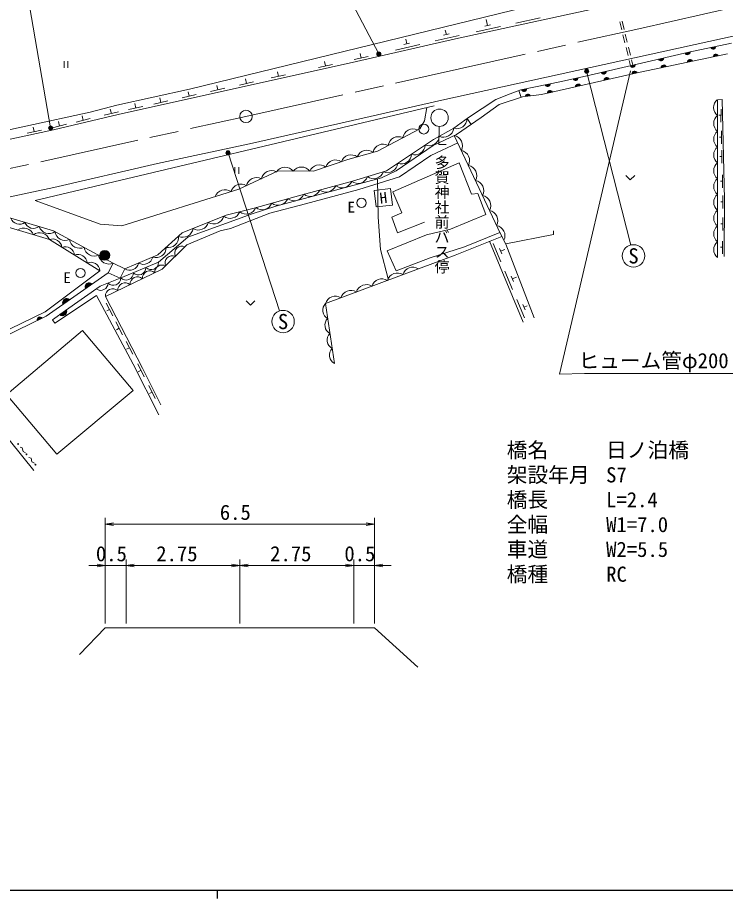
# Model space of a CAD drawing. Units: millimetres, scale not verified, with parts at other scales. Extents: x 40000 to 680000, y 20000 to 380000.
# Drawn here: x 243908 to 329355, y 204000 to 310384 of the extents above; entities that cross this region are included whole.
import ezdxf
from ezdxf.enums import TextEntityAlignment as Align

# ---------------------------------------------------------------- set-up
doc = ezdxf.new("R2010")
doc.units = ezdxf.units.MM
doc.header["$LTSCALE"] = 1000
doc.linetypes.add('CHAIN', pattern=[18.5, 12, -1.5, 3.5, -1.5])
for name, color, linetype, lineweight in [('M-BGD', 7, 'Continuous', 13), ('M-BGD-EXST', 7, 'Continuous', 13), ('M-BGD-HTXT', 7, 'Continuous', 13), ('M-BMK', 2, 'Continuous', 13), ('M-BMK-SRVR', 3, 'Continuous', 13), ('M-STR-HTXT', 7, 'Continuous', 13), ('M-STR-STRC', 7, 'Continuous', 13), ('M-TTL-BAND', 7, 'Continuous', 25)]:
    doc.layers.add(name, color=color, linetype=linetype, lineweight=lineweight)
doc.layers.add('M-BMK-HTXT', color=7, linetype='Continuous')
doc.styles.add('@ＭＳ ゴシック', font='')
doc.styles.add('ＭＳ ゴシック', font='')
doc.styles.get('@ＭＳ ゴシック').set_extended_font_data('@MS Gothic')
doc.styles.get('ＭＳ ゴシック').set_extended_font_data('MS Gothic')

# ---------------------------------------------------------------- blocks, each defined once
blk = doc.blocks.new('open_arrow')
at = {"color": 0, "linetype": 'Continuous', "lineweight": -2}
blk.add_lwpolyline([(7.5, 1.25), (0, 0), (7.5, -1.25)], dxfattribs=at)

msp = doc.modelspace()

# ---------------------------------------------------------------- hatches: boundary and pattern name
at = {"layer": 'M-BGD'}
for points in [[(327584, 306760), (328196, 306889, -0.84072)], [(321278, 305355), (321887, 305496, -0.84072)], [(324490, 306098), (325099, 306239, -0.84072)], [(325391, 305132), (324779, 305003, -0.84072)], [(327887, 305654), (328500, 305782, 0.84072)], [(317888, 304570), (318497, 304711, -0.84072)], [(321590, 304336), (322203, 304464, 0.84072)], [(314373, 303756), (314983, 303897, -0.84072)], [(318080, 303583), (318690, 303722, 0.84072)], [(308201, 302380), (307588, 302255, 0.84072)], [(311573, 303115), (310963, 302976, 0.84072)], [(311877, 302170), (311266, 302031, -0.84072)], [(315334, 302958), (314724, 302819, -0.84072)], [(304744, 301674), (305357, 301799, -0.84072)], [(305179, 300847), (305800, 300926, 0.84072)], [(308481, 301397), (307871, 301258, -0.84072)], [(255032, 281672, -1), (253832, 281672, -0.41421), (254432, 282272, -0.41421)], [(252093, 277646, -0.82183), (252905, 278213)], [(249386, 275757, -0.82183), (250198, 276324)], [(249796, 275091, -0.82183), (248989, 274516)], [(246853, 274093), (246291, 273818, -0.84072)]]:
    msp.add_hatch(color=256, dxfattribs=at).paths.add_polyline_path(points)
at = {"layer": 'M-STR-STRC'}
for points in [[(287743, 306118, -0.41421), (287643, 305779, -0.41421), (287304, 305879, -1)], [(312825, 304028, -1), (312386, 303789, -0.41421), (312486, 304128, -0.41421)], [(248114, 297173, -1), (247675, 296934, -0.41421), (247775, 297273, -0.41421)], [(269534, 294164, -0.41421), (269434, 293825, -0.41421), (269095, 293925, -1)]]:
    msp.add_hatch(color=256, dxfattribs=at).paths.add_polyline_path(points)

# ---------------------------------------------------------------- linework, layer by layer
at = {"layer": 'M-BGD'}
for p, q in [((300640, 309436), (300481, 310165)), ((304061, 309722), (306992, 310362)), ((316841, 308900), (316603, 309871)), ((317133, 308969), (316895, 309940)), ((295672, 308339), (295545, 308887)), ((299270, 308676), (302201, 309316)), ((300298, 309361), (300982, 309511)), ((290885, 307234), (290758, 307782)), ((294311, 307563), (297234, 308237)), ((295331, 308260), (296013, 308417)), ((317221, 307346), (316983, 308317)), ((317513, 307415), (317275, 308386)), ((289524, 306458), (292448, 307133)), ((290544, 307155), (291226, 307312)), ((317602, 305791), (317364, 306763)), ((317894, 305861), (317656, 306832)), ((328196, 306889), (327584, 306760)), ((284537, 305308), (286242, 305701)), ((285390, 305505), (285263, 306053)), ((321887, 305496), (321278, 305355)), ((325099, 306239), (324490, 306098)), ((327887, 305654), (328500, 305782)), ((249513, 305109), (249513, 304327)), ((249980, 305109), (249980, 304327)), ((280231, 304354), (281939, 304733)), ((281085, 304544), (280963, 305093)), ((317900, 304573), (317745, 305209)), ((318497, 304711), (317888, 304570)), ((318192, 304640), (318036, 305278)), ((321590, 304336), (322203, 304464)), ((324779, 305003), (325391, 305132)), ((274538, 303091), (276247, 303470)), ((275393, 303280), (275271, 303830)), ((314983, 303897), (314373, 303756)), ((318080, 303583), (318690, 303722)), ((268064, 301654), (267942, 302203)), ((270689, 302237), (272397, 302616)), ((271543, 302426), (271421, 302975)), ((308201, 302380), (307588, 302255)), ((311573, 303115), (310963, 302976)), ((311266, 302031), (311877, 302170)), ((314724, 302819), (315334, 302958)), ((263764, 300700), (265472, 301079)), ((264618, 300889), (264496, 301438)), ((267210, 301465), (268918, 301844)), ((304421, 301573), (304689, 300748)), ((305357, 301799), (304744, 301674)), ((307871, 301258), (308481, 301397)), ((258166, 299458), (258044, 300007)), ((260352, 299943), (262061, 300322)), ((261207, 300132), (261085, 300681)), ((305179, 300847), (305800, 300926)), ((328422, 281401), (328423, 300472)), ((328423, 300472), (328970, 300485)), ((254374, 298588), (256076, 298995)), ((255225, 298792), (255094, 299339)), ((257312, 299268), (259021, 299647)), ((328818, 297772), (328827, 299332)), ((250965, 297773), (252667, 298180)), ((251816, 297977), (251686, 298524)), ((298174, 298202), (298665, 297481)), ((328578, 298584), (328823, 298582)), ((245922, 296619), (245803, 297169)), ((248107, 297090), (249809, 297497)), ((248958, 297293), (248827, 297840)), ((294821, 297241), (294774, 295067)), ((245067, 296435), (246777, 296804)), ((328637, 295943), (328882, 295942)), ((328878, 295132), (328886, 296692)), ((294774, 295067), (295663, 295047)), ((328930, 292804), (328938, 294364)), ((328690, 293615), (328934, 293614)), ((270144, 292301), (270144, 291519)), ((270611, 292301), (270611, 291519)), ((328757, 290631), (329001, 290630)), ((328997, 289820), (329005, 291380)), ((329045, 287320), (329053, 288880)), ((328805, 288131), (329049, 288130)), ((329031, 284679), (329039, 286239)), ((328790, 285491), (329035, 285489)), ((300875, 283363), (304960, 273601)), ((301336, 283110), (302262, 280896)), ((329015, 281836), (329024, 283396)), ((302079, 282500), (302349, 281854)), ((302214, 282177), (302733, 282394)), ((328775, 282648), (329020, 282646)), ((255453, 280739), (256835, 280030)), ((256272, 278915), (254851, 279571)), ((302742, 279748), (303669, 277534)), ((303486, 279138), (303756, 278492)), ((303621, 278815), (304140, 279032)), ((252093, 277646), (252905, 278213)), ((249386, 275757), (250198, 276324)), ((255410, 274351), (254607, 275905)), ((304172, 276333), (305098, 274119)), ((304915, 275722), (305185, 275077)), ((305050, 275400), (305436, 275561)), ((249796, 275091), (248989, 274516)), ((255008, 275128), (254664, 274949)), ((246291, 273818), (246853, 274093)), ((256581, 272086), (255777, 273641)), ((256179, 272864), (255826, 272681)), ((257808, 269715), (257004, 271269)), ((257406, 270492), (257070, 270318)), ((259196, 267001), (258413, 268566)), ((236395, 267404), (245850, 255688)), ((258804, 267783), (258459, 267610)), ((260512, 264369), (259729, 265934)), ((260121, 265152), (259812, 264998))]:
    msp.add_line(p, q, dxfattribs=at)
for points in [[(75808, 258908), (87857, 261418), (116308, 267804), (123783, 269399), (143454, 273877), (160405, 277508), (166679, 279049), (173018, 280381), (191039, 284503), (198912, 286107), (219831, 290579), (228649, 292600), (248232, 296831), (256037, 298697), (284826, 305086), (296753, 307839), (322575, 313477), (342068, 317949), (342204, 331733), (341977, 336006), (341604, 346260)], [(75190, 261713), (84029, 263181), (102022, 266580), (109089, 267816), (130860, 271813), (138984, 273540), (163400, 278927), (171405, 280834), (195923, 286232), (204569, 288241), (212596, 289975), (237094, 295562), (252683, 298954), (255877, 299806), (264678, 301744), (317276, 314622), (320345, 315442), (323984, 317289), (327413, 319107), (328551, 321100)], [(77208, 252555), (98695, 257167), (115729, 260847), (185214, 276156), (204284, 280158), (228237, 285577), (248260, 289867), (260810, 292776), (272284, 295218), (286467, 298444), (295127, 300432), (336332, 309453)], [(260967, 262417), (257862, 268522), (253441, 276801), (248382, 273466), (248106, 273886), (249685, 275012), (253883, 277945), (256272, 278915), (256835, 280030), (260848, 281712), (263787, 284384), (269104, 286519), (272456, 287373), (277360, 288753), (284325, 290622), (288427, 291860), (294098, 295651), (296575, 297023), (298343, 298326), (301653, 300510), (303362, 301189), (304643, 301653), (309559, 302658), (312977, 303433), (324957, 306207), (330112, 307292)], [(256272, 278915), (260928, 280836), (264459, 283875), (272235, 286689), (275080, 287594), (287841, 291021), (289612, 291883), (294076, 294941), (296875, 296262), (299886, 298312), (302056, 299893), (304881, 300810), (307161, 301097), (319068, 303808), (329631, 306019)], [(328970, 300485), (329241, 288428), (329204, 281520)], [(294186, 299722), (246041, 288290), (253878, 285418), (256499, 285241), (270629, 289665), (275374, 291860), (279624, 291825), (283767, 293240), (287344, 294267), (292475, 296966), (293045, 297912), (293325, 299517)], [(296624, 296144), (299638, 289757), (302207, 284260), (302864, 283008), (306288, 274128)], [(261212, 263599), (258982, 268058), (254512, 276699), (261370, 279992), (264356, 282938), (268350, 284642), (269600, 284922), (274369, 286752), (278679, 287880), (285083, 289633), (290003, 291142), (293802, 293739), (297038, 295266)], [(293047, 285680), (289779, 284382), (289093, 286263), (290290, 286802), (289210, 289354), (297219, 292854), (298722, 289077), (299451, 289121), (300443, 286584), (296154, 284848), (293266, 284149), (288524, 282195), (289618, 279781), (293732, 281356), (297860, 282683), (302136, 284412)], [(287360, 290892), (287424, 286275), (287722, 282387), (288631, 278837)], [(317343, 291304), (317874, 290773), (318404, 291304)], [(114543, 235746), (119996, 260557), (157327, 268862), (208981, 280819), (239648, 287180), (248229, 284632), (255453, 280739), (254851, 279571), (247343, 274333), (240221, 270851), (234484, 267982), (220118, 259750), (217407, 257279), (213971, 252568)], [(119726, 259326), (142804, 264284), (159682, 268151), (214603, 280086), (223258, 282222), (239779, 285972), (247738, 283571), (253829, 279819), (247242, 274864), (235942, 269357), (219557, 260451), (216458, 257317), (213164, 252715)], [(302842, 283052), (308616, 284197), (308595, 284639)], [(302363, 283963), (296722, 281691), (281065, 275842), (282152, 268608)], [(271491, 276190), (272021, 275660), (272551, 276190)], [(242634, 264899), (251735, 272579), (257861, 265359), (248654, 257643), (242574, 264848)], [(244863, 257831), (244576, 257972), (244462, 258430), (244199, 258510)], [(245929, 256584), (245642, 256725), (245529, 257183), (245265, 257263)], [(292245, 231947), (286995, 236697), (254495, 236697), (251395, 233447)]]:
    msp.add_lwpolyline(points, dxfattribs=at)
for centre, radius in [((294844, 298290), 1050), ((292947, 296923), 600), ((254432, 281672), 600), ((243983, 258884), 50), ((244987, 257632), 50), ((246053, 256385), 50)]:
    msp.add_circle(centre, radius, dxfattribs=at)
for centre, radius, start, end in [((327879, 306878), 318, 201.78396, 2.00169), ((321570, 305478), 318, 202.9256, 3.14334), ((324782, 306222), 318, 202.9256, 3.14334), ((325096, 305014), 318, 21.71531, 181.93304), ((328205, 305665), 318, 21.71531, 181.93304), ((318180, 304694), 318, 202.9256, 3.14334), ((321908, 304347), 318, 21.71531, 181.93304), ((314666, 303880), 318, 202.9256, 3.14334), ((318397, 303599), 318, 22.71846, 182.93619), ((307883, 302371), 318, 201.44245, 1.66018), ((311256, 303099), 318, 202.67009, 2.88782), ((311584, 302048), 318, 22.71846, 182.93619), ((315041, 302835), 318, 22.71846, 182.93619), ((305040, 301790), 318, 201.44245, 1.66018), ((305497, 300832), 318, 17.05669, 177.27442), ((308188, 301274), 318, 22.71846, 182.93619), ((329116, 299535), 1192, 128.15793, 234.41813), ((296924, 298212), 1250, 253.26402, 359.52422), ((329138, 297612), 1192, 126.86847, 233.12868), ((291653, 295686), 1250, 64.61597, 170.87617), ((295326, 297188), 1250, 245.78979, 352.04999), ((289884, 294755), 1250, 64.66092, 170.92112), ((293569, 296158), 1250, 248.6949, 354.95511), ((296373, 294920), 1250, 332.13063, 78.39083), ((329138, 295705), 1192, 126.86847, 233.12868), ((288052, 293854), 1250, 61.46048, 167.72069), ((291866, 295061), 1250, 250.61455, 356.87475), ((329138, 293798), 1192, 126.86847, 233.12868), ((284174, 292556), 1250, 54.04126, 160.30146), ((286076, 293123), 1250, 52.88225, 159.14246), ((290203, 293950), 1250, 250.63567, 356.89588), ((297226, 293111), 1250, 332.13063, 78.39083), ((280325, 291354), 1250, 51.42197, 157.68218), ((282294, 291944), 1250, 55.73018, 161.99039), ((288546, 292903), 1250, 247.67361, 353.93381), ((329137, 291891), 1192, 126.86847, 233.12868), ((274578, 290665), 1250, 61.68656, 167.94676), ((276200, 291057), 1250, 39.18456, 145.44477), ((278162, 291088), 1250, 36.3444, 142.6046), ((286898, 292179), 1250, 233.49493, 339.75513), ((298080, 291302), 1250, 332.13063, 78.39083), ((272764, 289825), 1250, 61.78326, 168.04347), ((283079, 291064), 1250, 231.8874, 338.14761), ((284981, 291605), 1250, 233.58805, 339.84825), ((298931, 289494), 1250, 332.02745, 78.28765), ((329137, 289983), 1192, 126.86847, 233.12868), ((268944, 288352), 1250, 54.25606, 160.51626), ((270877, 289025), 1250, 57.88541, 164.14562), ((279216, 290028), 1250, 231.8874, 338.14761), ((281147, 290546), 1250, 231.8874, 338.14761), ((275350, 288967), 1250, 232.58004, 338.84024), ((277282, 289503), 1250, 232.19924, 338.45945), ((299779, 287684), 1250, 331.92205, 78.18225), ((329137, 288076), 1192, 126.86847, 233.12868), ((271509, 287909), 1250, 231.31736, 337.57756), ((273424, 288425), 1250, 232.58549, 338.84569), ((267594, 286721), 1250, 238.73782, 344.99802), ((269564, 287388), 1250, 232.40617, 338.66638), ((300626, 285872), 1250, 331.91833, 78.17853), ((329137, 286169), 1192, 126.86847, 233.12868), ((244125, 286550), 1118, 200.33448, 306.59468), ((245839, 286041), 1118, 200.33448, 306.59468), ((247687, 285553), 1250, 199.12225, 305.38245), ((265738, 285976), 1250, 238.755, 345.0152), ((301498, 284055), 1250, 333.09625, 79.35645), ((329137, 284262), 1192, 126.86847, 233.12868), ((244649, 283719), 1250, 20.08194, 126.34214), ((246564, 283142), 1250, 20.08194, 126.34214), ((249647, 284720), 1250, 188.54845, 294.80865), ((263854, 285097), 1250, 244.9799, 351.2401), ((248147, 282531), 1118, 5.23892, 111.49913), ((251407, 283771), 1250, 188.54845, 294.80865), ((262081, 283847), 1250, 259.14977, 5.40998), ((329137, 282355), 1192, 126.86847, 233.12868), ((249670, 281593), 1118, 5.23892, 111.49913), ((253168, 282822), 1250, 188.54845, 294.80865), ((260596, 282642), 1250, 252.67796, 358.93817), ((263771, 281897), 889, 66.43128, 202.80842), ((251193, 280655), 1118, 5.23892, 111.49913), ((254928, 281873), 1250, 188.54845, 294.80865), ((259111, 281729), 1148, 239.57488, 345.83508), ((262597, 280738), 889, 66.43128, 202.80842), ((252716, 279717), 1118, 5.23892, 111.49913), ((257416, 281020), 1148, 239.60948, 345.86968), ((258514, 280197), 889, 224.23788, 0.61502), ((260040, 280827), 889, 224.23788, 0.61502), ((261349, 279615), 889, 61.15169, 183.83457), ((291626, 278987), 1250, 57.35607, 163.61627), ((255464, 278943), 889, 223.95525, 0.33239), ((256989, 279568), 889, 224.23788, 0.61502), ((258374, 278187), 889, 47.45743, 183.83457), ((259861, 278901), 889, 47.45743, 183.83457), ((287879, 277587), 1250, 57.35607, 163.61627), ((289753, 278287), 1250, 57.35607, 163.61627), ((252555, 277850), 505, 46.07592, 203.73411), ((253936, 278324), 889, 233.36698, 0.11785), ((256886, 277473), 889, 47.45743, 183.83457), ((286006, 276887), 1250, 57.35607, 163.61627), ((255399, 276759), 889, 47.45743, 183.83457), ((282264, 275489), 1250, 57.35607, 163.61627), ((284138, 276189), 1250, 57.35607, 163.61627), ((249848, 275961), 505, 46.07592, 203.73411), ((281879, 275039), 1143, 135.41813, 241.67834), ((249336, 274883), 505, 226.65618, 24.31437), ((246596, 273907), 318, 35.94116, 196.15889), ((282151, 273231), 1143, 135.41813, 241.67834), ((282423, 271422), 1143, 135.41813, 241.67834), ((282695, 269614), 1143, 135.41813, 241.67834)]:
    msp.add_arc(centre, radius, start, end, dxfattribs=at)
at = {"layer": 'M-BGD-EXST'}
msp.add_lwpolyline([(287186, 287513), (289173, 287747), (288939, 289734), (286952, 289500)], close=True, dxfattribs=at)
for centre in [(285428, 288012), (251498, 279540)]:
    msp.add_circle(centre, 550, dxfattribs=at)
at = {"layer": 'M-BGD-HTXT'}
for p, q in [((287524, 305998), (280524, 319372)), ((247894, 297054), (244962, 314061)), ((312605, 303908), (317931, 282914)), ((269314, 294044), (275537, 274960))]:
    msp.add_line(p, q, dxfattribs=at)
for centre in [(318263, 281605), (275956, 273676)]:
    msp.add_circle(centre, 1350, dxfattribs=at)
at = {"layer": 'M-BMK', "linetype": 'CHAIN'}
msp.add_lwpolyline([(76532, 255621), (174440, 277038), (271478, 298453), (293480, 303359), (318890, 309049), (332869, 312187)], dxfattribs=at)
at = {"layer": 'M-BMK-SRVR'}
msp.add_circle((271478, 298453), 750, dxfattribs=at)
at = {"layer": 'M-STR-HTXT'}
for p, q in [((317920, 303938), (309338, 267299)), ((309338, 267299), (312347, 267399)), ((312347, 267399), (347221, 267399)), ((254495, 237197), (254495, 249947)), ((254495, 249197), (286995, 249197)), ((286995, 237197), (286995, 249947)), ((256995, 237197), (256995, 244947)), ((270745, 237197), (270745, 244947)), ((284495, 237197), (284495, 244947)), ((252495, 244197), (258995, 244197)), ((256995, 244197), (270745, 244197)), ((270745, 244197), (284495, 244197)), ((282495, 244197), (288995, 244197))]:
    msp.add_line(p, q, dxfattribs=at)
at = {"layer": 'M-STR-STRC'}
for centre in [(287524, 305998), (312605, 303908), (247894, 297054), (269314, 294044)]:
    msp.add_circle(centre, 250, dxfattribs=at)
at = {"layer": 'M-TTL-BAND'}
for p, q in [((40000, 205000), (579000, 205000)), ((268000, 205000), (268000, 204000))]:
    msp.add_line(p, q, dxfattribs=at)

# ---------------------------------------------------------------- block references
at = {"layer": 'M-STR-HTXT', "xscale": 133, "yscale": 133}
for p in [(254495, 249197), (256995, 244197), (256995, 244197), (270745, 244197), (286995, 244197)]:
    msp.add_blockref('open_arrow', p, dxfattribs=at)
at = {"layer": 'M-STR-HTXT', "xscale": 133, "yscale": 133, "rotation": 180}
for p in [(286995, 249197), (254495, 244197), (270745, 244197), (284495, 244197), (284495, 244197)]:
    msp.add_blockref('open_arrow', p, dxfattribs=at)

# ---------------------------------------------------------------- texts
at = {"layer": 'M-BGD-EXST', "style": '@ＭＳ ゴシック'}
msp.add_text('H', height=1320, rotation=6.721, dxfattribs=at).set_placement((288062, 288623), align=Align.MIDDLE_CENTER)
for p in [(284189, 287496), (249884, 278971)]:
    msp.add_text('E', height=1320, dxfattribs=at).set_placement(p, align=Align.MIDDLE_CENTER)
at = {"layer": 'M-BGD-HTXT', "style": 'ＭＳ ゴシック'}
for p in [(318263, 281605), (275956, 273676)]:
    msp.add_text('S', height=1833, dxfattribs=at).set_placement(p, align=Align.MIDDLE_CENTER)
at = {"layer": 'M-BMK-HTXT', "style": '@ＭＳ ゴシック'}
msp.add_text('多賀神社前バス停', height=1320, rotation=270, dxfattribs=at).set_placement((295134, 293806), align=Align.MIDDLE_LEFT)
at = {"layer": 'M-STR-HTXT', "style": 'ＭＳ ゴシック'}
for s, p in [('ヒューム管φ200 L=11.0', (311613, 267492)), ('橋名', (302959, 256692)), ('日ノ泊橋', (314959, 256692)), ('架設年月', (302959, 253692)), ('S7', (314959, 253692)), ('橋長', (302959, 250692)), ('L=2.4', (314959, 250692)), ('全幅', (302959, 247692)), ('W1=7.0', (314959, 247692)), ('車道', (302959, 244692)), ('W2=5.5', (314959, 244692)), ('橋種', (302959, 241692)), ('RC', (314959, 241692))]:
    msp.add_text(s, height=1833, dxfattribs=at).set_placement(p, align=Align.BOTTOM_LEFT)
for s, p in [('6.5', (270190, 250634)), ('0.5', (255228, 245634)), ('2.75', (263140, 245634)), ('2.75', (276890, 245634)), ('0.5', (285228, 245634))]:
    msp.add_text(s, height=1833, dxfattribs=at).set_placement(p, align=Align.MIDDLE_CENTER)

doc.saveas('drawing.dxf')
